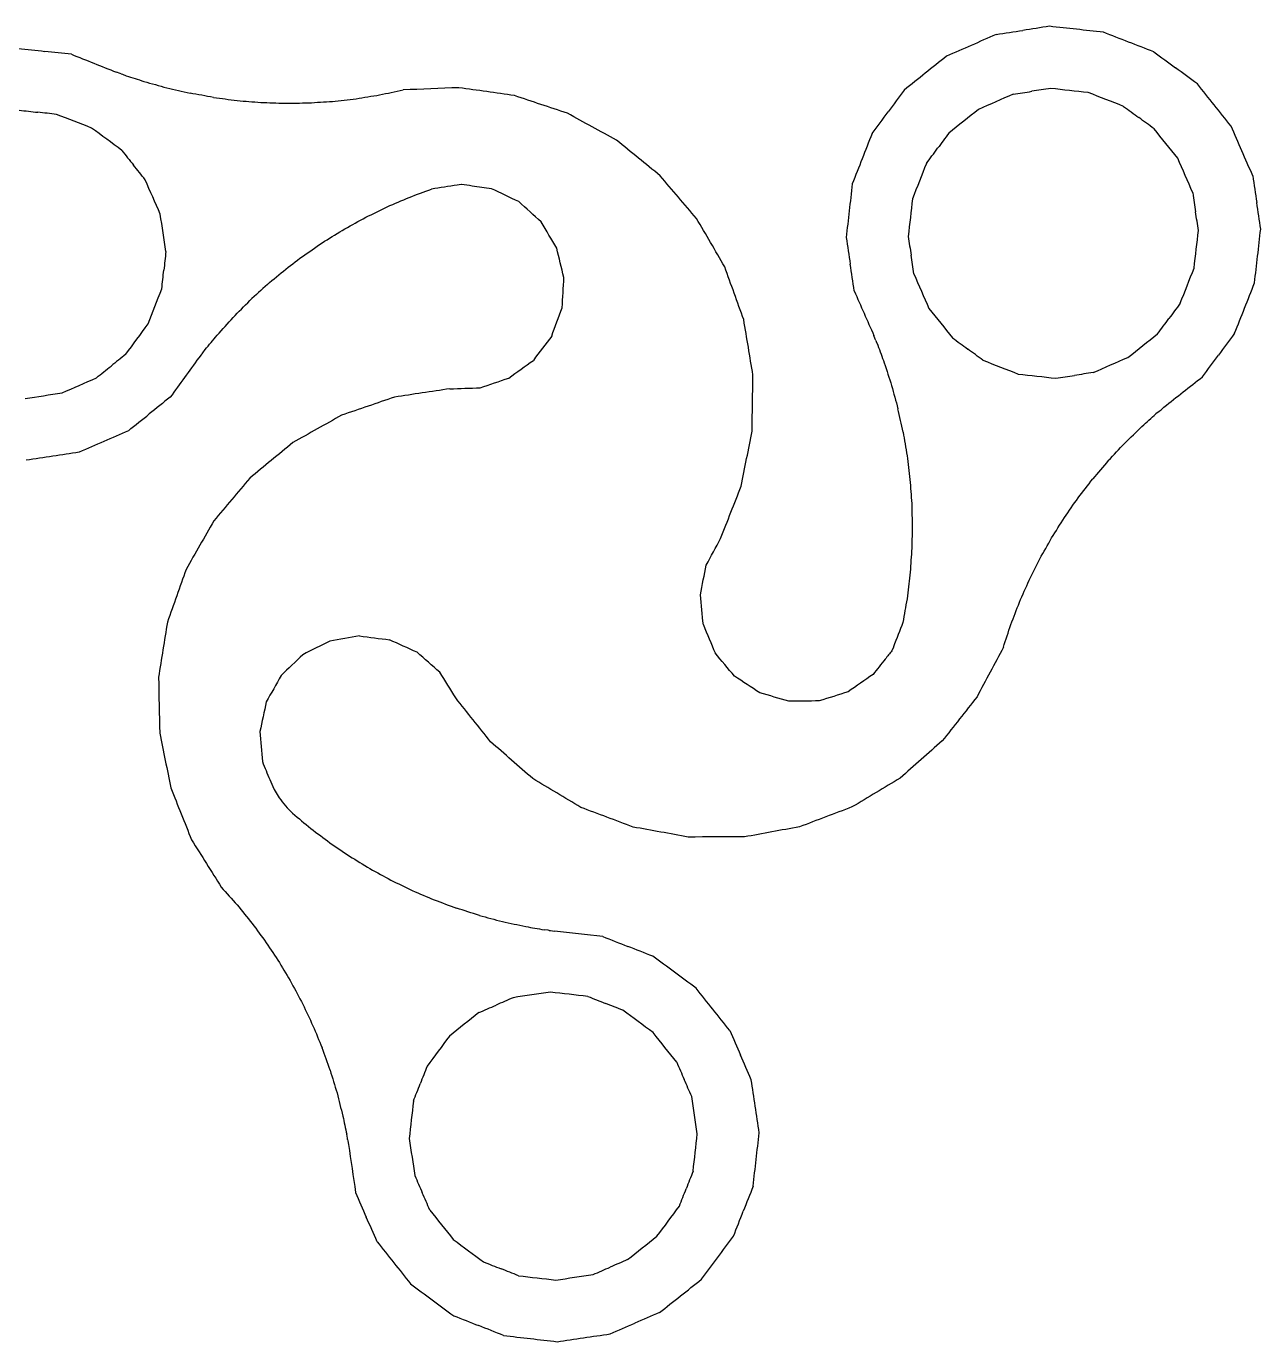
# Model space of a CAD drawing. Extents: x 31 to 183, y 98 to 185.
# Drawn here: x 169.87 to 182.67, y 114.05 to 127.68 of the extents above; entities that cross this region are included whole.
import ezdxf

# ---------------------------------------------------------------- set-up
doc = ezdxf.new("R2010")
doc.units = 0
doc.layers.add('ink_ext_XXXXXX', color=7, linetype='CONTINUOUS')

msp = doc.modelspace()

# ---------------------------------------------------------------- linework, layer by layer
at = {"layer": 'ink_ext_XXXXXX', "color": 7}
for points in [[(170.853678, 127.186551), (170.841112, 127.190771), (170.802629, 127.203681)], [(170.853695, 127.186559), (170.86598, 127.181757), (170.903773, 127.166967)], [(174.380015, 126.040506), (174.376357, 126.039938), (174.336249, 126.033691)], [(178.67488, 124.423522), (178.670161, 124.436005), (178.655792, 124.473959)], [(171.690512, 124.284678), (171.698397, 124.295409), (171.722433, 124.328111)], [(178.674897, 124.42353), (178.680231, 124.411263), (178.69647, 124.374065)], [(171.690495, 124.28467), (171.682102, 124.274355), (171.656488, 124.242871)], [(181.621865, 123.696721), (181.611292, 123.688312), (181.57952, 123.663045)], [(181.621865, 123.696721), (181.632003, 123.705628), (181.662495, 123.732414)], [(178.858413, 121.249242), (178.857057, 121.245755), (178.842248, 121.20796)], [(172.435256, 119.774693), (172.438989, 119.768451), (172.459804, 119.733609)], [(172.459804, 119.733609), (172.468828, 119.718496), (172.489624, 119.683638)], [(175.290427, 118.308983), (175.277193, 118.310506), (175.236868, 118.315123)], [(175.290427, 118.308983), (175.303631, 118.30684), (175.343694, 118.30029)], [(173.199013, 116.142728), (173.197032, 116.155854), (173.190962, 116.195984)], [(173.199007, 116.142725), (173.20163, 116.12967), (173.209657, 116.089882)]]:
    msp.add_lwpolyline(points, dxfattribs=at)
for points in [[(179.921929, 127.593966), (180.014403, 127.608144), (180.106872, 127.62232), (180.199341, 127.636496)], [(180.476837, 127.678996), (180.38434, 127.664835), (180.291841, 127.650665), (180.199341, 127.636496)], [(181.034609, 127.617699), (180.848688, 127.638135), (180.662761, 127.658569), (180.476837, 127.678996)], [(181.557119, 127.414216), (181.382952, 127.482047), (181.208779, 127.549876), (181.034609, 127.617699)], [(179.921929, 127.593966), (179.750534, 127.518807), (179.579139, 127.443648), (179.407747, 127.368484)], [(169.783535, 127.450136), (169.87558, 127.439957), (169.967625, 127.429777), (170.059665, 127.419595)], [(170.335834, 127.389073), (170.243778, 127.399247), (170.151721, 127.409421), (170.059665, 127.419595)], [(170.335834, 127.389073), (170.491431, 127.327279), (170.64703, 127.26548), (170.802629, 127.203681)], [(179.407747, 127.368484), (179.261584, 127.251717), (179.115424, 127.134944), (178.969258, 127.018169)], [(181.557119, 127.414216), (181.632393, 127.358912), (181.707669, 127.303604), (181.782939, 127.248292)], [(182.008729, 127.082286), (181.933467, 127.137622), (181.858206, 127.192958), (181.782939, 127.248292)], [(170.903756, 127.166959), (170.965073, 127.147343), (171.026393, 127.12772), (171.087708, 127.108095)], [(171.087708, 127.108095), (171.166903, 127.085749), (171.246098, 127.063403), (171.325294, 127.041057)], [(182.35853, 126.644589), (182.241928, 126.790492), (182.125328, 126.936389), (182.008729, 127.082286)], [(171.325294, 127.041057), (171.405498, 127.02255), (171.485702, 127.004043), (171.565909, 126.98553)], [(171.809029, 126.94175), (171.727987, 126.956347), (171.646948, 126.970939), (171.565909, 126.98553)], [(171.809029, 126.94175), (171.89068, 126.931107), (171.972331, 126.920463), (172.053985, 126.909814)], [(173.041423, 126.901208), (173.123377, 126.910446), (173.20533, 126.919683), (173.287287, 126.928915)], [(173.287287, 126.928915), (173.368729, 126.942099), (173.450173, 126.955277), (173.531612, 126.968453)], [(173.531612, 126.968453), (173.612355, 126.985584), (173.693101, 127.00271), (173.773841, 127.019833)], [(174.353925, 127.042753), (174.160565, 127.035114), (173.967206, 127.027475), (173.773841, 127.019833)], [(174.92876, 126.961045), (174.737148, 126.988286), (174.545539, 127.01552), (174.353925, 127.042753)], [(175.479688, 126.777387), (175.296047, 126.838607), (175.112407, 126.899828), (174.92876, 126.961045)], [(178.969258, 127.018169), (178.913758, 126.942919), (178.858257, 126.86767), (178.802751, 126.792418)], [(180.099746, 126.975538), (179.979753, 126.922962), (179.85976, 126.870385), (179.73977, 126.817803)], [(180.099746, 126.975538), (180.164476, 126.985441), (180.229206, 126.995345), (180.293938, 127.005242)], [(180.488188, 127.034973), (180.423438, 127.025067), (180.358691, 127.015156), (180.293938, 127.005242)], [(180.878511, 126.99192), (180.748407, 127.006273), (180.618297, 127.020623), (180.488188, 127.034973)], [(181.244225, 126.849412), (181.12232, 126.896915), (181.000415, 126.944417), (180.878511, 126.99192)], [(169.796297, 126.809336), (169.86072, 126.802206), (169.925143, 126.795076), (169.989565, 126.787946)], [(170.182833, 126.766557), (170.11841, 126.773686), (170.053988, 126.780816), (169.989565, 126.787946)], [(172.053985, 126.909814), (172.136075, 126.903106), (172.218159, 126.896395), (172.300246, 126.889678)], [(172.300246, 126.889678), (172.382613, 126.886985), (172.464979, 126.884293), (172.547345, 126.881601)], [(172.547345, 126.881601), (172.629749, 126.88286), (172.712153, 126.88412), (172.794551, 126.885376)], [(172.794551, 126.885376), (172.876844, 126.890654), (172.959136, 126.895933), (173.041423, 126.901208)], [(178.636246, 126.566805), (178.691746, 126.642013), (178.747248, 126.717215), (178.802751, 126.792418)], [(179.73977, 126.817803), (179.637415, 126.736096), (179.535057, 126.654381), (179.432699, 126.572666)], [(181.244225, 126.849412), (181.296877, 126.810711), (181.349532, 126.772003), (181.402188, 126.733296)], [(170.545169, 126.624725), (170.424392, 126.672003), (170.303616, 126.719281), (170.182833, 126.766557)], [(175.988781, 126.497562), (175.819083, 126.590839), (175.649384, 126.684116), (175.479688, 126.777387)], [(181.560177, 126.617124), (181.507514, 126.655848), (181.454851, 126.694572), (181.402188, 126.733296)], [(170.858523, 126.39355), (170.75407, 126.470612), (170.64962, 126.547669), (170.545169, 126.624725)], [(178.636246, 126.566805), (178.567916, 126.392975), (178.499581, 126.219142), (178.431249, 126.045303)], [(179.432699, 126.572666), (179.393835, 126.520005), (179.354972, 126.467345), (179.316108, 126.414685)], [(181.80494, 126.310841), (181.723356, 126.412937), (181.641767, 126.51503), (181.560177, 126.617124)], [(182.582546, 126.131023), (182.507877, 126.302215), (182.433202, 126.473405), (182.35853, 126.644589)], [(170.858523, 126.39355), (170.899033, 126.342762), (170.939543, 126.291974), (170.980056, 126.24118)], [(176.439413, 126.130731), (176.289204, 126.253009), (176.138996, 126.375287), (175.988781, 126.497562)], [(179.199491, 126.256761), (179.238362, 126.309404), (179.277234, 126.362047), (179.316108, 126.414685)], [(171.101532, 126.088783), (171.061042, 126.139587), (171.020549, 126.190383), (170.980056, 126.24118)], [(179.199491, 126.256761), (179.151619, 126.135053), (179.103749, 126.01334), (179.05588, 125.891627)], [(181.961711, 125.951444), (181.909454, 126.071243), (181.857197, 126.191042), (181.80494, 126.310841)], [(176.816933, 125.688719), (176.691092, 125.836058), (176.565251, 125.983398), (176.439413, 126.130731)], [(182.582546, 126.131023), (182.596364, 126.03864), (182.610179, 125.946248), (182.623994, 125.853857)], [(171.257588, 125.731185), (171.205572, 125.850388), (171.153551, 125.969588), (171.101532, 126.088783)], [(173.837877, 125.9057), (173.915233, 125.934586), (173.992584, 125.963469), (174.069935, 125.992352)], [(174.336249, 126.033691), (174.247476, 126.019915), (174.158705, 126.006134), (174.069935, 125.992352)], [(174.489817, 126.023909), (174.453217, 126.029444), (174.416617, 126.034979), (174.380015, 126.040506)], [(174.690643, 125.995821), (174.623704, 126.005188), (174.556759, 126.014551), (174.489817, 126.023909)], [(174.974507, 125.862048), (174.879888, 125.906645), (174.785265, 125.951233), (174.690643, 125.995821)], [(178.431249, 126.045303), (178.410252, 125.859895), (178.389255, 125.674488), (178.368255, 125.489072)], [(173.610276, 125.808048), (173.686141, 125.840602), (173.762009, 125.873151), (173.837877, 125.9057)], [(175.206807, 125.651027), (175.129375, 125.721373), (175.051941, 125.791711), (174.974507, 125.862048)], [(179.05588, 125.891627), (179.041165, 125.761807), (179.026449, 125.631987), (179.011729, 125.502164)], [(181.961711, 125.951444), (181.971379, 125.886788), (181.981035, 125.822127), (181.990695, 125.757461)], [(182.665441, 125.57669), (182.651626, 125.669082), (182.637812, 125.761473), (182.623994, 125.853857)], [(171.31596, 125.345276), (171.296502, 125.473914), (171.277043, 125.602552), (171.257588, 125.731185)], [(173.170662, 125.580455), (173.243006, 125.620145), (173.315349, 125.659836), (173.387692, 125.699526)], [(173.387692, 125.699526), (173.461887, 125.735704), (173.536084, 125.771878), (173.610276, 125.808048)], [(182.019734, 125.563505), (182.010053, 125.628161), (182.000374, 125.692811), (181.990695, 125.757461)], [(172.959694, 125.451078), (173.030019, 125.494208), (173.100339, 125.537334), (173.170662, 125.580455)], [(175.367255, 125.381088), (175.313774, 125.471073), (175.26029, 125.56105), (175.206807, 125.651027)], [(177.108954, 125.186009), (177.011614, 125.353579), (176.914273, 125.521149), (176.816933, 125.688719)], [(181.975183, 125.173576), (181.990041, 125.30356), (182.004885, 125.433532), (182.019734, 125.563505)], [(182.601673, 125.019471), (182.622931, 125.205216), (182.644186, 125.390953), (182.665441, 125.57669)], [(172.755237, 125.311608), (172.823387, 125.358102), (172.89154, 125.40459), (172.959694, 125.451078)], [(178.368255, 125.489072), (178.382116, 125.396889), (178.395971, 125.304702), (178.409827, 125.212516)], [(179.011729, 125.502164), (179.021407, 125.437631), (179.031077, 125.373087), (179.040747, 125.308543)], [(171.31596, 125.345276), (171.308758, 125.280626), (171.301551, 125.215973), (171.294347, 125.151315)], [(172.557718, 125.162454), (172.62356, 125.212173), (172.689401, 125.261892), (172.755237, 125.311608)], [(175.441729, 125.075898), (175.416907, 125.177632), (175.392079, 125.279363), (175.367255, 125.381088)], [(179.069849, 125.114893), (179.060148, 125.179443), (179.050448, 125.243993), (179.040747, 125.308543)], [(171.272733, 124.957355), (171.279938, 125.022013), (171.287145, 125.086665), (171.294347, 125.151315)], [(172.367622, 125.004052), (172.430987, 125.056854), (172.494351, 125.109657), (172.557718, 125.162454)], [(177.306024, 124.638892), (177.240338, 124.821267), (177.174646, 125.003638), (177.108954, 125.186009)], [(178.451342, 124.935934), (178.437504, 125.028128), (178.423665, 125.120322), (178.409827, 125.212516)], [(181.830982, 124.808232), (181.879051, 124.930019), (181.927117, 125.051797), (181.975183, 125.173576)], [(175.423867, 124.762117), (175.42982, 124.866713), (175.435773, 124.971309), (175.441729, 125.075898)], [(179.069849, 125.114893), (179.122038, 124.995296), (179.174224, 124.875691), (179.226409, 124.756085)], [(182.395523, 124.49749), (182.464243, 124.671486), (182.532958, 124.845478), (182.601673, 125.019471)], [(171.130915, 124.5939), (171.178187, 124.715053), (171.225459, 124.836207), (171.272733, 124.957355)], [(172.367622, 125.004052), (172.306926, 124.948243), (172.246232, 124.892428), (172.185538, 124.836613)], [(178.451342, 124.935934), (178.519494, 124.781948), (178.587643, 124.627953), (178.655792, 124.473959)], [(172.0117, 124.660663), (172.069647, 124.719316), (172.127594, 124.777969), (172.185538, 124.836613)], [(175.315108, 124.467272), (175.351363, 124.565555), (175.387618, 124.663837), (175.423867, 124.762117)], [(179.226409, 124.756085), (179.307814, 124.654091), (179.389219, 124.552096), (179.470621, 124.450093)], [(181.830982, 124.808232), (181.792018, 124.755593), (181.753055, 124.702954), (181.714085, 124.650313)], [(171.846506, 124.476528), (171.901573, 124.537907), (171.956639, 124.599287), (172.0117, 124.660663)], [(177.401681, 124.065215), (177.369795, 124.256441), (177.33791, 124.447667), (177.306024, 124.638892)], [(181.597189, 124.492395), (181.636158, 124.545036), (181.675122, 124.597675), (181.714085, 124.650313)], [(170.90018, 124.27972), (170.977092, 124.384446), (171.054003, 124.489173), (171.130915, 124.5939)], [(171.722416, 124.328103), (171.763782, 124.377582), (171.805143, 124.427058), (171.846506, 124.476528)], [(175.315108, 124.467272), (175.251747, 124.383858), (175.188386, 124.300443), (175.125023, 124.21702)], [(181.289679, 124.247601), (181.392182, 124.329199), (181.494686, 124.410797), (181.597189, 124.492395)], [(182.395523, 124.49749), (182.339817, 124.422281), (182.28411, 124.347072), (182.228404, 124.271863)], [(178.69647, 124.374065), (178.718576, 124.313189), (178.740682, 124.252314), (178.762787, 124.191438)], [(179.470621, 124.450093), (179.523201, 124.411399), (179.575781, 124.372704), (179.628361, 124.33401)], [(179.786072, 124.217843), (179.733503, 124.256571), (179.680932, 124.29529), (179.628361, 124.33401)], [(170.90018, 124.27972), (170.849536, 124.23914), (170.798885, 124.198557), (170.748235, 124.157974)], [(171.656488, 124.242871), (171.557892, 124.107205), (171.459297, 123.97154), (171.360699, 123.835867)], [(174.87033, 124.033299), (174.955227, 124.09454), (175.040125, 124.15578), (175.125023, 124.21702)], [(179.786072, 124.217843), (179.907755, 124.170284), (180.029432, 124.122722), (180.151112, 124.075154)], [(180.929492, 124.090456), (181.049556, 124.142839), (181.16962, 124.195221), (181.289679, 124.247601)], [(182.061315, 124.046319), (182.117012, 124.121503), (182.17271, 124.196687), (182.228404, 124.271863)], [(170.596339, 124.036183), (170.646973, 124.076786), (170.697604, 124.11738), (170.748235, 124.157974)], [(177.392883, 123.483616), (177.395818, 123.677483), (177.398752, 123.871351), (177.401681, 124.065215)], [(178.762787, 124.191438), (178.788324, 124.112776), (178.813844, 124.034106), (178.839372, 123.955434)], [(180.151112, 124.075154), (180.281127, 124.060669), (180.411136, 124.046182), (180.541148, 124.031689)], [(180.541148, 124.031689), (180.605857, 124.041492), (180.670568, 124.051289), (180.735279, 124.061087)], [(180.929492, 124.090456), (180.864756, 124.080667), (180.80002, 124.070879), (180.735279, 124.061087)], [(170.240131, 123.879889), (170.358867, 123.931987), (170.477603, 123.984085), (170.596339, 124.036183)], [(174.259709, 123.922262), (174.068511, 123.893474), (173.877314, 123.864687), (173.686113, 123.835891)], [(174.259709, 123.922262), (174.364224, 123.925546), (174.468741, 123.928824), (174.573258, 123.932102)], [(174.573258, 123.932102), (174.672282, 123.965839), (174.771309, 123.999571), (174.87033, 124.033299)], [(178.839372, 123.955434), (178.861066, 123.875591), (178.88276, 123.795749), (178.904448, 123.715904)], [(181.662495, 123.732414), (181.795438, 123.837053), (181.928375, 123.941689), (182.061315, 124.046319)], [(169.855838, 123.821456), (169.983936, 123.840934), (170.112033, 123.860412), (170.240131, 123.879889)], [(171.360699, 123.835867), (171.288315, 123.777897), (171.215928, 123.719919), (171.143541, 123.661941)], [(173.686113, 123.835891), (173.503246, 123.773283), (173.32038, 123.71067), (173.137515, 123.648056)], [(170.926496, 123.488068), (170.998844, 123.546027), (171.071191, 123.603987), (171.143541, 123.661941)], [(173.137515, 123.648056), (172.96892, 123.553708), (172.800327, 123.459354), (172.631729, 123.364998)], [(178.957945, 123.473575), (178.940115, 123.554352), (178.922284, 123.635129), (178.904448, 123.715904)], [(181.434711, 123.532261), (181.482981, 123.575856), (181.53125, 123.61945), (181.57952, 123.663045)], [(181.255797, 123.359011), (181.315435, 123.416761), (181.375073, 123.474511), (181.434711, 123.532261)], [(170.926513, 123.488076), (170.756862, 123.413723), (170.587207, 123.339362), (170.417553, 123.265002)], [(177.279916, 122.913142), (177.317575, 123.103304), (177.355228, 123.293463), (177.392883, 123.483616)], [(178.957945, 123.473575), (178.971822, 123.392027), (178.985703, 123.310481), (178.999568, 123.228927)], [(170.417553, 123.265002), (170.234568, 123.237231), (170.051584, 123.209461), (169.868594, 123.181688)], [(172.631729, 123.364998), (172.482841, 123.241942), (172.333953, 123.118886), (172.185065, 122.99583)], [(181.085441, 123.177465), (181.142227, 123.237983), (181.199014, 123.298501), (181.255797, 123.359011)], [(178.999568, 123.228927), (179.009491, 123.146795), (179.019408, 123.06466), (179.029328, 122.982519)], [(181.085441, 123.177465), (181.03167, 123.114285), (180.977899, 123.051105), (180.924122, 122.987922)], [(172.185065, 122.99583), (172.060684, 122.848123), (171.936299, 122.700407), (171.811914, 122.552691)], [(179.029328, 122.982519), (179.035275, 122.900039), (179.041216, 122.817558), (179.047156, 122.735076)], [(180.772189, 122.790958), (180.822831, 122.856617), (180.873477, 122.922269), (180.924122, 122.987922)], [(177.066567, 122.372288), (177.137686, 122.552576), (177.208799, 122.732862), (177.279916, 122.913142)], [(179.047156, 122.735076), (179.049104, 122.652384), (179.051055, 122.569687), (179.053011, 122.486992)], [(180.629954, 122.586932), (180.677368, 122.654944), (180.724777, 122.722954), (180.772189, 122.790958)], [(180.497791, 122.376363), (180.541846, 122.446557), (180.585903, 122.516746), (180.629954, 122.586932)], [(171.811914, 122.552691), (171.716065, 122.385113), (171.620213, 122.217526), (171.524361, 122.04994)], [(179.053005, 122.486989), (179.050971, 122.404314), (179.04893, 122.321636), (179.04689, 122.238957)], [(176.917658, 122.095601), (176.967292, 122.187834), (177.016929, 122.280061), (177.066567, 122.372288)], [(180.375962, 122.159722), (180.416572, 122.23194), (180.457184, 122.304153), (180.497791, 122.376363)], [(179.04689, 122.238957), (179.040848, 122.156479), (179.034809, 122.073996), (179.028764, 121.99151)], [(180.264756, 121.93756), (180.301823, 122.011618), (180.338892, 122.08567), (180.375962, 122.159722)], [(171.524361, 122.04994), (171.460089, 121.867888), (171.395817, 121.685837), (171.331548, 121.50378)], [(176.856235, 121.787525), (176.876711, 121.890223), (176.897185, 121.992912), (176.917658, 122.095601)], [(179.028764, 121.99151), (179.018742, 121.909422), (179.008723, 121.827328), (178.998697, 121.745232)], [(180.164462, 121.71029), (180.197893, 121.786046), (180.231325, 121.861803), (180.264756, 121.93756)], [(176.887549, 121.475118), (176.877114, 121.579257), (176.866673, 121.683394), (176.856235, 121.787525)], [(178.998697, 121.745232), (178.984727, 121.663756), (178.97076, 121.582275), (178.956787, 121.500791)], [(180.075315, 121.478575), (180.105034, 121.555815), (180.134748, 121.633052), (180.164462, 121.71029)], [(171.331548, 121.50378), (171.30092, 121.313184), (171.270292, 121.122589), (171.239661, 120.931985)], [(176.887549, 121.475118), (176.928001, 121.378568), (176.968453, 121.282018), (177.008899, 121.185465)], [(178.956795, 121.500788), (178.924004, 121.416943), (178.891215, 121.333092), (178.858421, 121.249239)], [(179.997438, 121.242888), (180.023397, 121.321451), (180.049356, 121.400013), (180.075315, 121.478575)], [(173.323569, 121.360538), (173.220708, 121.34291), (173.117844, 121.325275), (173.01498, 121.307639)], [(173.323569, 121.360538), (173.427136, 121.347293), (173.530707, 121.334042), (173.634272, 121.320789)], [(173.01498, 121.307639), (172.921814, 121.260677), (172.828648, 121.213714), (172.735485, 121.166745)], [(173.91991, 121.19186), (173.824699, 121.234837), (173.729488, 121.277814), (173.634272, 121.320789)], [(178.842248, 121.20796), (178.819042, 121.179039), (178.795838, 121.150113), (178.772634, 121.121186)], [(179.997438, 121.242888), (179.906426, 121.071572), (179.815414, 120.900256), (179.724401, 120.728939)], [(172.735485, 121.166745), (172.66015, 121.094609), (172.584813, 121.022464), (172.509476, 120.950319)], [(174.155533, 120.985037), (174.076993, 121.053981), (173.998453, 121.122924), (173.91991, 121.19186)], [(177.209687, 120.943972), (177.14276, 121.024475), (177.075829, 121.10497), (177.008899, 121.185465)], [(178.772625, 121.121189), (178.730784, 121.067924), (178.688943, 121.01466), (178.647099, 120.961387)], [(171.239661, 120.931985), (171.243662, 120.738991), (171.247664, 120.545998), (171.251659, 120.353002)], [(172.509476, 120.950319), (172.458535, 120.859268), (172.407595, 120.768217), (172.356657, 120.677161)], [(174.320511, 120.71835), (174.265518, 120.807246), (174.210526, 120.896142), (174.155533, 120.985037)], [(177.472385, 120.77159), (177.384817, 120.829055), (177.297252, 120.886513), (177.209687, 120.943972)], [(178.647099, 120.961387), (178.560841, 120.901806), (178.474586, 120.84222), (178.388326, 120.782631)], [(172.356657, 120.677161), (172.33455, 120.575167), (172.312443, 120.473173), (172.29033, 120.371176)], [(174.681547, 120.264242), (174.561203, 120.415617), (174.440857, 120.566984), (174.320511, 120.71835)], [(177.774158, 120.683439), (177.673571, 120.712824), (177.572978, 120.742207), (177.472385, 120.77159)], [(178.088585, 120.687208), (177.983779, 120.685966), (177.878971, 120.684697), (177.774158, 120.683439)], [(178.388326, 120.782631), (178.288413, 120.750826), (178.188501, 120.719021), (178.088585, 120.687208)], [(179.724401, 120.728939), (179.604138, 120.576767), (179.483878, 120.424589), (179.363612, 120.272409)], [(171.251659, 120.353002), (171.290131, 120.163823), (171.3286, 119.974635), (171.367069, 119.785448)], [(172.29033, 120.371176), (172.29898, 120.267163), (172.307632, 120.163145), (172.316279, 120.059123)], [(175.118218, 119.882026), (174.972663, 120.009437), (174.827105, 120.136839), (174.681547, 120.264242)], [(179.363617, 120.272397), (179.218035, 120.144263), (179.072453, 120.016129), (178.926873, 119.887989)], [(172.316279, 120.059123), (172.341475, 119.996518), (172.366672, 119.933913), (172.391871, 119.871302)], [(172.391871, 119.871302), (172.406334, 119.8391), (172.420798, 119.806898), (172.435256, 119.774693)], [(175.616393, 119.584187), (175.450333, 119.683469), (175.284274, 119.78275), (175.118218, 119.882026)], [(178.926873, 119.887989), (178.760744, 119.788047), (178.594617, 119.6881), (178.428491, 119.588152)], [(171.367069, 119.785448), (171.438761, 119.606198), (171.510448, 119.426946), (171.582135, 119.247693)], [(172.489624, 119.683638), (172.511131, 119.655632), (172.532635, 119.627618), (172.55414, 119.599604)], [(172.55414, 119.599604), (172.578751, 119.574264), (172.603357, 119.548921), (172.627966, 119.523573)], [(176.160092, 119.380262), (175.978857, 119.448241), (175.797625, 119.516214), (175.616393, 119.584187)], [(178.428491, 119.588152), (178.247168, 119.519624), (178.065845, 119.451096), (177.884516, 119.382565)], [(172.627966, 119.523573), (172.691337, 119.470928), (172.754708, 119.418283), (172.818082, 119.365632)], [(172.818082, 119.365632), (172.883925, 119.316112), (172.949769, 119.266592), (173.015612, 119.217072)], [(176.73169, 119.277006), (176.541159, 119.311425), (176.350628, 119.345845), (176.160092, 119.380262)], [(177.884516, 119.382565), (177.693946, 119.347609), (177.50337, 119.31265), (177.312794, 119.27769)], [(171.582135, 119.247693), (171.684741, 119.084139), (171.787348, 118.920585), (171.889954, 118.75703)], [(173.015612, 119.217072), (173.083762, 119.170765), (173.151912, 119.124458), (173.220065, 119.078145)], [(177.312789, 119.277702), (177.11909, 119.277472), (176.925394, 119.277252), (176.731695, 119.276994)], [(173.220065, 119.078145), (173.290385, 119.035165), (173.360704, 118.992185), (173.431018, 118.949202)], [(173.431018, 118.949202), (173.503323, 118.909675), (173.575626, 118.87014), (173.647928, 118.830605)], [(171.889954, 118.75703), (171.944806, 118.695631), (171.99966, 118.634227), (172.054514, 118.572822)], [(173.647928, 118.830605), (173.722072, 118.794594), (173.79621, 118.758579), (173.870351, 118.72256)], [(173.870351, 118.72256), (173.946141, 118.690179), (174.021925, 118.657796), (174.097709, 118.625412)], [(174.097712, 118.625421), (174.174992, 118.596707), (174.252265, 118.567997), (174.329534, 118.539293)], [(172.054514, 118.572822), (172.106366, 118.508827), (172.158221, 118.444827), (172.210076, 118.380827)], [(174.565252, 118.464391), (174.486678, 118.489357), (174.408103, 118.514324), (174.329531, 118.539284)], [(172.210076, 118.380827), (172.25879, 118.314399), (172.307498, 118.247968), (172.356209, 118.181531)], [(174.565258, 118.464394), (174.644964, 118.443256), (174.72467, 118.422118), (174.80437, 118.400977)], [(174.80437, 118.400977), (174.88501, 118.383691), (174.965649, 118.366405), (175.046289, 118.349106)], [(175.046283, 118.349103), (175.109809, 118.33778), (175.173338, 118.326451), (175.236862, 118.31512)], [(175.844392, 118.245674), (175.677492, 118.263881), (175.510591, 118.282088), (175.343688, 118.300287)], [(175.844398, 118.245676), (175.930927, 118.211605), (176.017457, 118.177533), (176.103983, 118.143453)], [(172.356209, 118.181531), (172.401671, 118.11285), (172.44713, 118.04416), (172.492589, 117.97547)], [(176.363563, 118.041228), (176.277037, 118.075308), (176.190507, 118.109379), (176.103978, 118.143451)], [(172.492589, 117.97547), (172.534682, 117.904681), (172.57677, 117.833889), (172.618857, 117.763096)], [(176.812449, 117.709525), (176.662823, 117.820098), (176.513199, 117.930665), (176.363569, 118.04123)], [(172.618857, 117.763096), (172.657499, 117.690373), (172.696141, 117.61765), (172.734779, 117.544919)], [(175.302479, 117.669157), (175.173932, 117.650046), (175.045387, 117.630929), (174.916842, 117.611812)], [(175.690151, 117.624709), (175.56093, 117.639529), (175.431703, 117.654346), (175.302479, 117.669157)], [(177.160299, 117.273179), (177.044351, 117.418633), (176.9284, 117.564079), (176.812449, 117.709525)], [(172.734779, 117.544919), (172.769906, 117.470411), (172.804976, 117.395877), (172.840068, 117.321354)], [(174.5595, 117.456774), (174.619048, 117.482626), (174.678593, 117.508469), (174.738144, 117.534315)], [(174.916842, 117.611812), (174.857278, 117.58598), (174.797708, 117.560146), (174.738138, 117.534312)], [(175.690151, 117.624709), (175.750694, 117.60086), (175.811235, 117.577003), (175.871775, 117.553146)], [(176.053481, 117.481554), (175.992916, 117.50542), (175.932345, 117.529283), (175.871775, 117.553146)], [(174.559494, 117.456772), (174.457949, 117.376021), (174.356403, 117.295271), (174.25486, 117.214515)], [(176.367511, 117.249389), (176.262834, 117.326779), (176.158156, 117.404169), (176.053481, 117.481554)], [(172.840054, 117.321354), (172.871516, 117.245247), (172.902972, 117.169136), (172.934427, 117.093026)], [(176.610954, 116.943999), (176.529807, 117.045798), (176.448661, 117.147598), (176.367511, 117.249389)], [(177.160293, 117.273177), (177.197479, 117.187983), (177.234658, 117.102786), (177.271838, 117.017589)], [(174.25486, 117.214515), (174.177782, 117.110241), (174.100698, 117.005965), (174.023618, 116.901682)], [(173.017714, 116.86047), (172.989959, 116.937989), (172.962203, 117.015509), (172.934441, 117.093026)], [(177.383326, 116.761974), (177.346163, 116.847179), (177.309001, 116.932384), (177.271838, 117.017589)], [(173.0177, 116.86047), (173.04169, 116.781695), (173.065673, 116.702918), (173.089659, 116.624135)], [(174.023618, 116.901682), (173.999924, 116.841337), (173.976227, 116.780983), (173.95253, 116.720629)], [(176.610954, 116.943999), (176.636974, 116.884386), (176.662991, 116.824765), (176.689009, 116.765143)], [(173.881438, 116.539643), (173.905137, 116.599977), (173.928834, 116.660303), (173.95253, 116.720629)], [(176.767007, 116.586262), (176.741006, 116.645891), (176.715006, 116.70552), (176.689009, 116.765143)], [(177.466297, 116.21099), (177.438644, 116.394658), (177.410988, 116.578317), (177.383332, 116.761977)], [(173.089659, 116.624135), (173.109825, 116.544328), (173.129991, 116.46452), (173.150152, 116.384709)], [(176.825079, 116.200693), (176.805722, 116.329221), (176.786367, 116.457742), (176.767007, 116.586262)], [(173.881438, 116.539643), (173.866962, 116.410744), (173.852481, 116.281842), (173.838002, 116.152934)], [(173.150166, 116.384709), (173.163761, 116.321799), (173.177356, 116.258889), (173.190951, 116.195978)], [(173.838002, 116.152934), (173.857397, 116.02459), (173.876792, 115.896246), (173.896181, 115.767899)], [(176.781283, 115.813537), (176.795884, 115.942593), (176.81048, 116.071646), (176.825079, 116.200693)], [(177.403559, 115.65771), (177.424474, 115.84214), (177.445384, 116.026568), (177.466297, 116.21099)], [(173.209671, 116.089881), (173.233833, 115.924212), (173.257998, 115.758538), (173.282162, 115.592864)], [(173.896181, 115.767899), (173.922158, 115.708376), (173.94813, 115.648851), (173.974102, 115.589326)], [(176.781283, 115.813537), (176.757499, 115.753149), (176.733712, 115.692752), (176.709925, 115.632356)], [(176.63854, 115.451231), (176.662335, 115.511611), (176.686132, 115.571985), (176.709925, 115.632356)], [(177.403553, 115.657707), (177.369551, 115.571425), (177.335546, 115.485134), (177.301541, 115.398843)], [(173.282162, 115.592864), (173.319257, 115.507861), (173.356354, 115.422853), (173.393451, 115.337844)], [(174.052039, 115.41076), (174.026062, 115.470283), (174.000085, 115.529806), (173.974102, 115.589326)], [(173.50474, 115.082825), (173.467643, 115.167834), (173.430546, 115.252842), (173.393451, 115.337844)], [(174.052039, 115.41076), (174.133019, 115.309095), (174.214001, 115.207425), (174.294977, 115.105751)], [(176.406736, 115.138476), (176.484003, 115.24273), (176.56127, 115.346983), (176.63854, 115.451231)], [(177.199501, 115.140034), (177.233514, 115.226308), (177.26753, 115.312577), (177.301541, 115.398843)], [(173.504746, 115.082828), (173.620373, 114.937643), (173.735994, 114.792455), (173.851618, 114.647262)], [(174.294977, 115.105751), (174.399463, 115.028388), (174.503948, 114.951024), (174.608434, 114.87366)], [(176.101603, 114.896674), (176.203316, 114.977276), (176.305029, 115.057877), (176.406736, 115.138476)], [(176.868153, 114.693325), (176.978605, 114.842231), (177.089058, 114.991138), (177.199507, 115.140037)], [(174.608434, 114.87366), (174.668885, 114.849788), (174.729335, 114.825916), (174.789783, 114.802036)], [(174.971179, 114.730297), (174.910716, 114.754211), (174.850252, 114.778125), (174.789783, 114.802036)], [(175.744049, 114.742157), (175.803636, 114.76791), (175.863224, 114.793663), (175.922809, 114.819407)], [(176.101603, 114.896674), (176.042007, 114.870924), (175.982408, 114.845166), (175.922809, 114.819407)], [(174.971174, 114.730294), (175.100286, 114.715326), (175.229393, 114.700369), (175.358502, 114.685406)], [(175.358502, 114.685406), (175.487017, 114.704323), (175.615533, 114.72324), (175.744049, 114.742157)], [(176.432139, 114.347979), (176.577475, 114.463098), (176.722814, 114.578211), (176.868153, 114.693325)], [(173.851618, 114.647262), (174.000834, 114.536756), (174.150046, 114.426242), (174.299258, 114.315727)], [(174.299253, 114.315725), (174.385588, 114.281582), (174.471924, 114.247439), (174.55826, 114.213296)], [(176.432133, 114.347976), (176.34697, 114.311205), (176.26181, 114.274429), (176.176643, 114.237651)], [(174.817293, 114.110811), (174.730947, 114.144976), (174.644603, 114.179136), (174.55826, 114.213296)], [(174.817293, 114.110811), (175.001701, 114.089388), (175.186113, 114.06796), (175.370518, 114.046529)], [(175.370524, 114.046532), (175.554116, 114.073486), (175.737702, 114.100438), (175.921289, 114.12739)], [(175.921283, 114.127387), (176.006404, 114.164145), (176.091525, 114.200902), (176.176643, 114.237651)]]:
    msp.add_open_spline(points, degree=3, dxfattribs=at)

doc.saveas('drawing.dxf')
